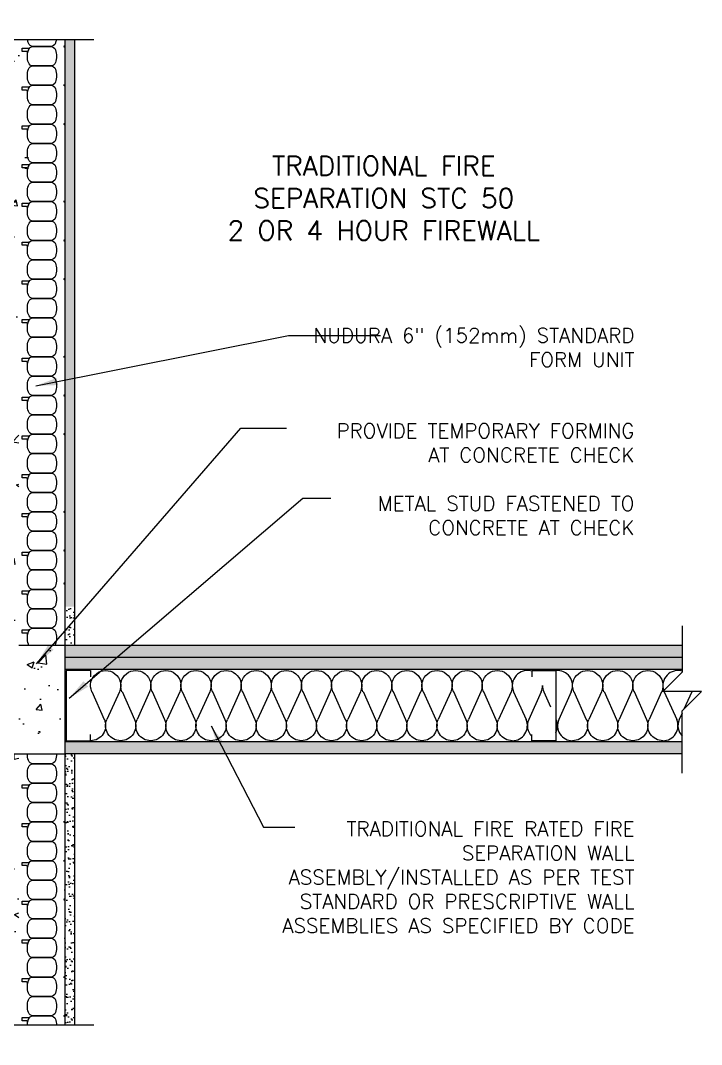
# Model space of a CAD drawing. Header units: inches. Extents: x 10.7 to 68.7, y 251 to 330.5.
# Drawn here: x 33.6 to 68.7, y 277.6 to 330.5 of the extents above; entities that cross this region are included whole.
import ezdxf

# ---------------------------------------------------------------- set-up
doc = ezdxf.new("R2010")
doc.units = ezdxf.units.IN
doc.header["$LTSCALE"] = 0.5
doc.header["$MEASUREMENT"] = 0
for name, color, linetype in [('HATCH', 12, 'Continuous'), ('line25', 2, 'Continuous'), ('LINE50', 5, 'Continuous'), ('LINE9', 9, 'Continuous'), ('TEXT', 4, 'Continuous')]:
    doc.layers.add(name, color=color, linetype=linetype)
doc.styles.add('DIM', font='romans.shx', dxfattribs={"width": 0.7})
doc.styles.get("Standard").update_dxf_attribs({"font": 'romans.shx'})
doc.dimstyles.new('ext_12', dxfattribs={"dimscale": 12, "dimtxt": 0.075, "dimasz": 0.09375, "dimexe": 0.09375, "dimexo": 0.0625, "dimgap": 0.0625, "dimtad": 1, "dimdec": 1, "dimzin": 2, "dimdsep": 46, "dimlunit": 4, "dimtxsty": 'DIM', "dimcen": 0.09, "dimdle": 0.09375, "dimclrt": 4, "dimadec": 0, "dimazin": 0, "dimtfac": 1, "dimtdec": 1, "dimtmove": 2, "dimatfit": 3, "dimfxl": 0, "dimfrac": 2, "dimtolj": 1, "dimtzin": 0, "dimarcsym": 0})
pattern_1 = [(37.5, (-87.21233, 50.8978), (-0.01574834, 0.48170594), [0, -0.38, 0, -0.425, 0, -0.40625]), (7.5, (-87.21233, 50.8978), (0.4424442, 0.7055365), [0, -0.205, 0, -0.3425, 0, -0.13125]), (327.5, (-87.51983, 50.8978), (0.77853547, 0.00141476), [0, -0.125, 0, -0.45, 0, -0.5875]), (317.5, (-87.5198, 50.8978), (0.7515317, 0.2194189), [0, -0.0625, 0, -0.295, 0, -0.3375])]

# ---------------------------------------------------------------- blocks, each defined once
blk = doc.blocks.new('Batt2x10')
for p, q in [((6.63, 3.9), (2.87, 2.21)), ((6.64, 0.18), (2.86, 1.86))]:
    blk.add_line(p, q)
for centre, start, end in [((2.04, 4.07), 180, 294.0694), ((7.46, 2.04), 245.9664, 114.0694), ((2.04, 0), 65.9664, 180)]:
    blk.add_arc(centre, 2.04, start, end)

msp = doc.modelspace()

# ---------------------------------------------------------------- hatches: boundary and pattern name
at = {"layer": 'HATCH'}
h = msp.add_hatch(dxfattribs=at)
h.set_pattern_fill('AR-CONC', color=256, scale=0.5, style=0)
h.set_pattern_definition([(50, (-87.101, 35.4204), (3.5863, -0.31376), [0.375, -4.125]), (355, (-87.101, 35.4204), (-0.693757, 3.76096), [0.3, -3.3]), (100.4514, (-86.8022, 35.3943), (2.892547, 3.447198), [0.3187, -3.50571]), (46.1842, (-87.101, 36.4204), (5.336205, -0.827595), [0.5625, -6.1875]), (96.6356, (-86.6564, 36.3515), (4.67331, 4.87059), [0.47805, -5.258565]), (351.1842, (-87.101, 36.4204), (4.67331, 4.87059), [0.45, -4.95]), (21, (-86.601, 36.1704), (2.984535, -2.013094), [0.375, -4.125]), (326, (-86.601, 36.1704), (1.216577, 3.62575), [0.3, -3.3]), (71.4514, (-86.3524, 36.0027), (4.201113, 1.612652), [0.3187, -3.50571]), (37.5, (-87.1011, 35.4204), (0.0607993, 1.6644693), [0, -3.26, 0, -3.35, 0, -3.3125]), (7.5, (-87.1011, 35.4204), (1.315348, 1.972059), [0, -1.91, 0, -3.185, 0, -1.2625]), (327.5, (-88.2161, 35.4204), (2.669112, -0.1127744), [0, -1.25, 0, -3.9, 0, -5.175]), (317.5, (-88.716, 35.4204), (2.91593, 0.500525), [0, -1.625, 0, -2.59, 0, -3.675])])
h.paths.add_polyline_path([(27.003, 298.225), (24.628, 298.225), (24.628, 292.631), (27.253, 292.631), (27.253, 292.334), (27.003, 292.396), (27.003, 278.634), (29.253, 278.634), (30.253, 277.634), (30.253, 279.634), (31.253, 278.634), (33.503, 278.634), (33.503, 292.396), (33.253, 292.334), (33.253, 292.631), (35.878, 292.631), (35.878, 298.225), (33.503, 298.225), (33.503, 329.46), (31.253, 329.46), (30.253, 330.46), (30.253, 328.46), (29.253, 329.46), (27.003, 329.46)])
h = msp.add_hatch(dxfattribs=at)
h.set_pattern_fill('AR-SAND', color=256, scale=0.25, style=0)
h.set_pattern_definition(pattern_1)
h.paths.add_polyline_path([(36.378, 329.46), (35.878, 329.46), (35.878, 300.225), (36.378, 300.225)])
h = msp.add_hatch(dxfattribs=at)
h.set_pattern_fill('AR-SAND', color=256, scale=0.25, style=0)
h.set_pattern_definition([(142.5, (60.50512, 0), (0.01574834, 0.48170594), [0, -0.38, 0, -0.425, 0, -0.40625]), (172.5, (60.5051, 0), (-0.4424442, 0.7055365), [0, -0.205, 0, -0.3425, 0, -0.13125]), (212.5, (60.81262, 0), (-0.77853547, 0.00141476), [0, -0.125, 0, -0.45, 0, -0.5875]), (222.5, (60.8126, 0), (-0.7515317, 0.2194189), [0, -0.0625, 0, -0.295, 0, -0.3375])])
h.paths.add_polyline_path([(36.378, 298.225), (35.878, 298.225), (35.878, 300.225), (36.378, 300.225)])
h = msp.add_hatch(dxfattribs=at)
h.set_pattern_fill('AR-SAND', color=256, scale=0.25, style=0)
h.set_pattern_definition([(37.5, (-118.03376, 33.52513), (-0.01574834, 0.48170594), [0, -0.38, 0, -0.425, 0, -0.40625]), (7.5, (-118.03376, 33.52513), (0.4424442, 0.7055365), [0, -0.205, 0, -0.3425, 0, -0.13125]), (327.5, (-118.34126, 33.52513), (0.77853547, 0.00141476), [0, -0.125, 0, -0.45, 0, -0.5875]), (317.5, (-118.34126, 33.52513), (0.7515317, 0.2194189), [0, -0.0625, 0, -0.295, 0, -0.3375])])
h.paths.add_polyline_path([(67.708, 298.225), (35.878, 298.225), (35.878, 297.6), (67.708, 297.6)])
h = msp.add_hatch(dxfattribs=at)
h.set_pattern_fill('AR-SAND', color=256, scale=0.25, style=0)
h.set_pattern_definition([(37.5, (-118.03376, 32.90013), (-0.01574834, 0.48170594), [0, -0.38, 0, -0.425, 0, -0.40625]), (7.5, (-118.03376, 32.90013), (0.4424442, 0.7055365), [0, -0.205, 0, -0.3425, 0, -0.13125]), (327.5, (-118.34126, 32.90013), (0.77853547, 0.00141476), [0, -0.125, 0, -0.45, 0, -0.5875]), (317.5, (-118.34126, 32.90013), (0.7515317, 0.2194189), [0, -0.0625, 0, -0.295, 0, -0.3375])])
h.paths.add_polyline_path([(67.708, 297.6), (35.878, 297.6), (35.878, 296.975), (67.708, 296.975)])
h = msp.add_hatch(dxfattribs=at)
h.set_pattern_fill('AR-SAND', color=256, scale=0.25, style=0)
h.set_pattern_definition([(37.5, (-118.03376, 28.55603), (-0.01574834, 0.48170594), [0, -0.38, 0, -0.425, 0, -0.40625]), (7.5, (-118.03376, 28.55603), (0.4424442, 0.7055365), [0, -0.205, 0, -0.3425, 0, -0.13125]), (327.5, (-118.34126, 28.55603), (0.77853547, 0.00141476), [0, -0.125, 0, -0.45, 0, -0.5875]), (317.5, (-118.34126, 28.55603), (0.7515317, 0.2194189), [0, -0.0625, 0, -0.295, 0, -0.3375])])
h.paths.add_polyline_path([(67.708, 293.256), (35.878, 293.256), (35.878, 292.631), (67.708, 292.631)])
h = msp.add_hatch(dxfattribs=at)
h.set_pattern_fill('AR-SAND', color=256, scale=0.25, style=0)
h.set_pattern_definition(pattern_1)
h.paths.add_polyline_path([(36.378, 292.631), (35.878, 292.631), (35.878, 278.634), (36.378, 278.634)])

# ---------------------------------------------------------------- linework, layer by layer
for start, end in [(203.458, 204.0336), (335.9306, 336.542)]:
    msp.add_arc((67.496, 296.151), 0.777, start, end)
at = {"layer": 'HATCH', "color": 12}
for p, q in [((59.018, 295.835), (59.66, 294.396)), ((60.437, 295.834), (59.795, 294.396)), ((60.572, 295.835), (60.922, 295.05)), ((61.991, 295.834), (61.348, 294.396)), ((66.786, 295.835), (67.428, 294.396)), ((68.205, 295.834), (67.804, 294.938)), ((61.2, 294.425), (61.213, 294.396)), ((67.708, 294.723), (67.563, 294.396))]:
    msp.add_line(p, q, dxfattribs=at)
at = {"layer": 'HATCH', "color": 192}
for points in [[(37.2, 296.928), (35.95, 296.928), (35.95, 293.303), (37.2, 293.303)], [(37.2, 296.928), (37.2, 296.601)], [(59.95, 296.928), (61.2, 296.928), (61.2, 293.303), (59.95, 293.303)], [(59.95, 296.928), (59.95, 296.601)], [(37.2, 293.303), (37.2, 293.63)], [(59.95, 293.303), (59.95, 293.63)]]:
    msp.add_lwpolyline(points, dxfattribs=at)
at = {"layer": 'HATCH', "color": 12}
for centre, start, end in [((59.728, 296.151), 73.3416, 204.0336), ((61.281, 296.151), 335.9306, 95.9776), ((67.496, 296.151), 74.093, 199.2138), ((59.728, 296.151), 335.9306, 0), ((61.281, 296.151), 180, 204.0336), ((58.95, 294.08), 270, 24.0336), ((60.504, 294.08), 155.9306, 224.5497), ((60.504, 294.08), 333.7087, 24.0336), ((62.058, 294.08), 155.9306, 270), ((66.718, 294.08), 270, 24.0336), ((68.272, 294.08), 155.9306, 223.5119)]:
    msp.add_arc(centre, 0.777, start, end, dxfattribs=at)
at = {"layer": 'line25'}
for q in [(33.503, 298.225), (35.878, 292.631)]:
    msp.add_line((35.878, 298.225), q, dxfattribs=at)
msp.add_lwpolyline([(33.503, 292.396), (33.253, 292.334), (33.253, 292.631), (35.878, 292.631)], dxfattribs=at)
at = {"layer": 'LINE50'}
for p, q in [((35.878, 329.46), (35.878, 298.225)), ((35.878, 292.631), (35.878, 278.634))]:
    msp.add_line(p, q, dxfattribs=at)
at = {"layer": 'LINE9'}
for p, q in [((37.378, 329.46), (31.253, 329.46)), ((36.378, 329.46), (36.378, 298.225)), ((33.812, 323.398), (33.995, 323.398)), ((33.812, 322.833), (33.995, 322.833)), ((67.708, 299.225), (67.708, 296.842)), ((67.708, 298.225), (35.878, 298.225)), ((67.708, 297.6), (35.878, 297.6)), ((67.708, 297.6), (35.878, 297.6)), ((67.708, 296.975), (35.878, 296.975)), ((66.708, 295.842), (67.708, 296.842)), ((68.708, 295.842), (66.708, 295.842)), ((67.708, 294.842), (68.708, 295.842)), ((67.708, 291.631), (67.708, 294.842)), ((67.708, 293.256), (35.878, 293.256)), ((67.708, 292.631), (35.878, 292.631)), ((36.378, 292.631), (36.378, 278.634)), ((37.378, 278.634), (31.253, 278.634))]:
    msp.add_line(p, q, dxfattribs=at)
for points in [[(33.992, 328.288, -0.157671), (33.992, 328.942, -0.325305), (34.229, 329.115), (35.151, 329.115, -0.325305), (35.388, 328.942, -0.157671), (35.388, 328.288, -0.325305), (35.151, 328.115), (34.229, 328.115, -0.325305)], [(33.992, 328.942, 0.037267), (33.954, 328.789, 0.463036), (33.893, 328.861), (33.671, 328.861), (33.671, 329.032), (34.017, 329.032, 0.189002), (34.06, 329.049, 0.128407)], [(33.992, 327.288, -0.157671), (33.992, 327.942, -0.325305), (34.229, 328.115), (35.151, 328.115, -0.325305), (35.388, 327.942, -0.157671), (35.388, 327.288, -0.325305), (35.151, 327.115), (34.229, 327.115, -0.325305)], [(33.992, 326.942, 0.037267), (33.954, 326.789, 0.463036), (33.893, 326.861), (33.671, 326.861), (33.671, 327.032), (34.017, 327.032, 0.189002), (34.06, 327.049, 0.128407)], [(33.992, 326.288, -0.157671), (33.992, 326.942, -0.325305), (34.229, 327.115), (35.151, 327.115, -0.325305), (35.388, 326.942, -0.157671), (35.388, 326.288, -0.325305), (35.151, 326.115), (34.229, 326.115, -0.325305)], [(33.992, 325.288, -0.157671), (33.992, 325.942, -0.325305), (34.229, 326.115), (35.151, 326.115, -0.325305), (35.388, 325.942, -0.157671), (35.388, 325.288, -0.325305), (35.151, 325.115), (34.229, 325.115, -0.325305)], [(33.992, 324.942, 0.037267), (33.954, 324.789, 0.463036), (33.893, 324.861), (33.671, 324.861), (33.671, 325.032), (34.017, 325.032, 0.189002), (34.06, 325.049, 0.128407)], [(33.992, 324.288, -0.157671), (33.992, 324.942, -0.325305), (34.229, 325.115), (35.151, 325.115, -0.325305), (35.388, 324.942, -0.157671), (35.388, 324.288, -0.325305), (35.151, 324.115), (34.229, 324.115, -0.325305)], [(33.992, 323.288, -0.157671), (33.992, 323.942, -0.325305), (34.229, 324.115), (35.151, 324.115, -0.325305), (35.388, 323.942, -0.157671), (35.388, 323.288, -0.325305), (35.151, 323.115), (34.229, 323.115, -0.325305)], [(33.992, 322.942, 0.037267), (33.954, 322.789, 0.463036), (33.893, 322.861), (33.671, 322.861), (33.671, 323.032), (34.017, 323.032, 0.189002), (34.06, 323.049, 0.128407)], [(33.992, 322.288, -0.157671), (33.992, 322.942, -0.325305), (34.229, 323.115), (35.151, 323.115, -0.325305), (35.388, 322.942, -0.157671), (35.388, 322.288, -0.325305), (35.151, 322.115), (34.229, 322.115, -0.325305)], [(33.992, 321.288, -0.157671), (33.992, 321.942, -0.325305), (34.229, 322.115), (35.151, 322.115, -0.325305), (35.388, 321.942, -0.157671), (35.388, 321.288, -0.325305), (35.151, 321.115), (34.229, 321.115, -0.325305)], [(33.992, 320.942, 0.037267), (33.954, 320.789, 0.463036), (33.893, 320.861), (33.671, 320.861), (33.671, 321.032), (34.017, 321.032, 0.189002), (34.06, 321.049, 0.128407)], [(33.992, 320.288, -0.157671), (33.992, 320.942, -0.325305), (34.229, 321.115), (35.151, 321.115, -0.325305), (35.388, 320.942, -0.157671), (35.388, 320.288, -0.325305), (35.151, 320.115), (34.229, 320.115, -0.325305)], [(33.992, 319.288, -0.157671), (33.992, 319.942, -0.325305), (34.229, 320.115), (35.151, 320.115, -0.325305), (35.388, 319.942, -0.157671), (35.388, 319.288, -0.325305), (35.151, 319.115), (34.229, 319.115, -0.325305)], [(33.992, 318.288, -0.157671), (33.992, 318.942, -0.325305), (34.229, 319.115), (35.151, 319.115, -0.325305), (35.388, 318.942, -0.157671), (35.388, 318.288, -0.325305), (35.151, 318.115), (34.229, 318.115, -0.325305)], [(33.992, 318.942, 0.037267), (33.954, 318.789, 0.463036), (33.893, 318.861), (33.671, 318.861), (33.671, 319.032), (34.017, 319.032, 0.189002), (34.06, 319.049, 0.128407)], [(33.992, 317.288, -0.157671), (33.992, 317.942, -0.325305), (34.229, 318.115), (35.151, 318.115, -0.325305), (35.388, 317.942, -0.157671), (35.388, 317.288, -0.325305), (35.151, 317.115), (34.229, 317.115, -0.325305)], [(33.992, 316.942, 0.037267), (33.954, 316.789, 0.463036), (33.893, 316.861), (33.671, 316.861), (33.671, 317.032), (34.017, 317.032, 0.189002), (34.06, 317.049, 0.128407)], [(33.992, 316.288, -0.157671), (33.992, 316.942, -0.325305), (34.229, 317.115), (35.151, 317.115, -0.325305), (35.388, 316.942, -0.157671), (35.388, 316.288, -0.325305), (35.151, 316.115), (34.229, 316.115, -0.325305)], [(33.992, 315.288, -0.157671), (33.992, 315.942, -0.325305), (34.229, 316.115), (35.151, 316.115, -0.325305), (35.388, 315.942, -0.157671), (35.388, 315.288, -0.325305), (35.151, 315.115), (34.229, 315.115, -0.325305)], [(33.992, 314.942, 0.037267), (33.954, 314.789, 0.463036), (33.893, 314.861), (33.671, 314.861), (33.671, 315.032), (34.017, 315.032, 0.189002), (34.06, 315.049, 0.128407)], [(33.992, 314.288, -0.157671), (33.992, 314.942, -0.325305), (34.229, 315.115), (35.151, 315.115, -0.325305), (35.388, 314.942, -0.157671), (35.388, 314.288, -0.325305), (35.151, 314.115), (34.229, 314.115, -0.325305)], [(33.992, 313.288, -0.157671), (33.992, 313.942, -0.325305), (34.229, 314.115), (35.151, 314.115, -0.325305), (35.388, 313.942, -0.157671), (35.388, 313.288, -0.325305), (35.151, 313.115), (34.229, 313.115, -0.325305)], [(33.992, 312.942, 0.037267), (33.954, 312.789, 0.463036), (33.893, 312.861), (33.671, 312.861), (33.671, 313.032), (34.017, 313.032, 0.189002), (34.06, 313.049, 0.128407)], [(33.992, 312.288, -0.157671), (33.992, 312.942, -0.325305), (34.229, 313.115), (35.151, 313.115, -0.325305), (35.388, 312.942, -0.157671), (35.388, 312.288, -0.325305), (35.151, 312.115), (34.229, 312.115, -0.325305)], [(33.992, 311.288, -0.157671), (33.992, 311.942, -0.325305), (34.229, 312.115), (35.151, 312.115, -0.325305), (35.388, 311.942, -0.157671), (35.388, 311.288, -0.325305), (35.151, 311.115), (34.229, 311.115, -0.325305)], [(33.992, 310.942, 0.037267), (33.954, 310.789, 0.463036), (33.893, 310.861), (33.671, 310.861), (33.671, 311.032), (34.017, 311.032, 0.189002), (34.06, 311.049, 0.128407)], [(33.992, 310.288, -0.157671), (33.992, 310.942, -0.325305), (34.229, 311.115), (35.151, 311.115, -0.325305), (35.388, 310.942, -0.157671), (35.388, 310.288, -0.325305), (35.151, 310.115), (34.229, 310.115, -0.325305)], [(33.992, 309.288, -0.157671), (33.992, 309.942, -0.325305), (34.229, 310.115), (35.151, 310.115, -0.325305), (35.388, 309.942, -0.157671), (35.388, 309.288, -0.325305), (35.151, 309.115), (34.229, 309.115, -0.325305)], [(33.992, 308.942, 0.037267), (33.954, 308.789, 0.463036), (33.893, 308.861), (33.671, 308.861), (33.671, 309.032), (34.017, 309.032, 0.189002), (34.06, 309.049, 0.128407)], [(33.992, 308.288, -0.157671), (33.992, 308.942, -0.325305), (34.229, 309.115), (35.151, 309.115, -0.325305), (35.388, 308.942, -0.157671), (35.388, 308.288, -0.325305), (35.151, 308.115), (34.229, 308.115, -0.325305)], [(33.992, 307.288, -0.157671), (33.992, 307.942, -0.325305), (34.229, 308.115), (35.151, 308.115, -0.325305), (35.388, 307.942, -0.157671), (35.388, 307.288, -0.325305), (35.151, 307.115), (34.229, 307.115, -0.325305)], [(33.992, 306.942, 0.037267), (33.954, 306.789, 0.463036), (33.893, 306.861), (33.671, 306.861), (33.671, 307.032), (34.017, 307.032, 0.189002), (34.06, 307.049, 0.128407)], [(33.992, 306.288, -0.157671), (33.992, 306.942, -0.325305), (34.229, 307.115), (35.151, 307.115, -0.325305), (35.388, 306.942, -0.157671), (35.388, 306.288, -0.325305), (35.151, 306.115), (34.229, 306.115, -0.325305)], [(33.992, 305.288, -0.157671), (33.992, 305.942, -0.325305), (34.229, 306.115), (35.151, 306.115, -0.325305), (35.388, 305.942, -0.157671), (35.388, 305.288, -0.325305), (35.151, 305.115), (34.229, 305.115, -0.325305)], [(33.992, 304.942, 0.037267), (33.954, 304.789, 0.463036), (33.893, 304.861), (33.671, 304.861), (33.671, 305.032), (34.017, 305.032, 0.189002), (34.06, 305.049, 0.128407)], [(33.992, 304.288, -0.157671), (33.992, 304.942, -0.325305), (34.229, 305.115), (35.151, 305.115, -0.325305), (35.388, 304.942, -0.157671), (35.388, 304.288, -0.325305), (35.151, 304.115), (34.229, 304.115, -0.325305)], [(33.992, 303.288, -0.157671), (33.992, 303.942, -0.325305), (34.229, 304.115), (35.151, 304.115, -0.325305), (35.388, 303.942, -0.157671), (35.388, 303.288, -0.325305), (35.151, 303.115), (34.229, 303.115, -0.325305)], [(33.992, 302.942, 0.037267), (33.954, 302.789, 0.463036), (33.893, 302.861), (33.671, 302.861), (33.671, 303.032), (34.017, 303.032, 0.189002), (34.06, 303.049, 0.128407)], [(33.992, 302.288, -0.157671), (33.992, 302.942, -0.325305), (34.229, 303.115), (35.151, 303.115, -0.325305), (35.388, 302.942, -0.157671), (35.388, 302.288, -0.325305), (35.151, 302.115), (34.229, 302.115, -0.325305)], [(33.992, 301.288, -0.157671), (33.992, 301.942, -0.325305), (34.229, 302.115), (35.151, 302.115, -0.325305), (35.388, 301.942, -0.157671), (35.388, 301.288, -0.325305), (35.151, 301.115), (34.229, 301.115, -0.325305)], [(33.992, 300.288, -0.157671), (33.992, 300.942, -0.325305), (34.229, 301.115), (35.151, 301.115, -0.325305), (35.388, 300.942, -0.157671), (35.388, 300.288, -0.325305), (35.151, 300.115), (34.229, 300.115, -0.325305)], [(33.992, 300.942, 0.037267), (33.954, 300.789, 0.463036), (33.893, 300.861), (33.671, 300.861), (33.671, 301.032), (34.017, 301.032, 0.189002), (34.06, 301.049, 0.128407)], [(33.992, 299.288, -0.157671), (33.992, 299.942, -0.325305), (34.229, 300.115), (35.151, 300.115, -0.325305), (35.388, 299.942, -0.157671), (35.388, 299.288, -0.325305), (35.151, 299.115), (34.229, 299.115, -0.325305)], [(33.992, 298.942, 0.037267), (33.954, 298.789, 0.463036), (33.893, 298.861), (33.671, 298.861), (33.671, 299.032), (34.017, 299.032, 0.189002), (34.06, 299.049, 0.128407)], [(33.992, 291.288, -0.157671), (33.992, 291.942, -0.325305), (34.229, 292.115), (35.151, 292.115, -0.325305), (35.388, 291.942, -0.157671), (35.388, 291.288, -0.325305), (35.151, 291.115), (34.229, 291.115, -0.325305)], [(33.992, 290.288, -0.157671), (33.992, 290.942, -0.325305), (34.229, 291.115), (35.151, 291.115, -0.325305), (35.388, 290.942, -0.157671), (35.388, 290.288, -0.325305), (35.151, 290.115), (34.229, 290.115, -0.325305)], [(33.992, 290.942, 0.037267), (33.954, 290.789, 0.463036), (33.893, 290.861), (33.671, 290.861), (33.671, 291.032), (34.017, 291.032, 0.189002), (34.06, 291.049, 0.128407)], [(33.992, 289.288, -0.157671), (33.992, 289.942, -0.325305), (34.229, 290.115), (35.151, 290.115, -0.325305), (35.388, 289.942, -0.157671), (35.388, 289.288, -0.325305), (35.151, 289.115), (34.229, 289.115, -0.325305)], [(33.992, 288.942, 0.037267), (33.954, 288.789, 0.463036), (33.893, 288.861), (33.671, 288.861), (33.671, 289.032), (34.017, 289.032, 0.189002), (34.06, 289.049, 0.128407)], [(33.992, 288.288, -0.157671), (33.992, 288.942, -0.325305), (34.229, 289.115), (35.151, 289.115, -0.325305), (35.388, 288.942, -0.157671), (35.388, 288.288, -0.325305), (35.151, 288.115), (34.229, 288.115, -0.325305)], [(33.992, 287.288, -0.157671), (33.992, 287.942, -0.325305), (34.229, 288.115), (35.151, 288.115, -0.325305), (35.388, 287.942, -0.157671), (35.388, 287.288, -0.325305), (35.151, 287.115), (34.229, 287.115, -0.325305)], [(33.992, 286.942, 0.037267), (33.954, 286.789, 0.463036), (33.893, 286.861), (33.671, 286.861), (33.671, 287.032), (34.017, 287.032, 0.189002), (34.06, 287.049, 0.128407)], [(33.992, 286.288, -0.157671), (33.992, 286.942, -0.325305), (34.229, 287.115), (35.151, 287.115, -0.325305), (35.388, 286.942, -0.157671), (35.388, 286.288, -0.325305), (35.151, 286.115), (34.229, 286.115, -0.325305)], [(33.992, 285.288, -0.157671), (33.992, 285.942, -0.325305), (34.229, 286.115), (35.151, 286.115, -0.325305), (35.388, 285.942, -0.157671), (35.388, 285.288, -0.325305), (35.151, 285.115), (34.229, 285.115, -0.325305)], [(33.992, 284.942, 0.037267), (33.954, 284.789, 0.463036), (33.893, 284.861), (33.671, 284.861), (33.671, 285.032), (34.017, 285.032, 0.189002), (34.06, 285.049, 0.128407)], [(33.992, 284.288, -0.157671), (33.992, 284.942, -0.325305), (34.229, 285.115), (35.151, 285.115, -0.325305), (35.388, 284.942, -0.157671), (35.388, 284.288, -0.325305), (35.151, 284.115), (34.229, 284.115, -0.325305)], [(33.992, 283.288, -0.157671), (33.992, 283.942, -0.325305), (34.229, 284.115), (35.151, 284.115, -0.325305), (35.388, 283.942, -0.157671), (35.388, 283.288, -0.325305), (35.151, 283.115), (34.229, 283.115, -0.325305)], [(33.992, 282.942, 0.037267), (33.954, 282.789, 0.463036), (33.893, 282.861), (33.671, 282.861), (33.671, 283.032), (34.017, 283.032, 0.189002), (34.06, 283.049, 0.128407)], [(33.992, 282.288, -0.157671), (33.992, 282.942, -0.325305), (34.229, 283.115), (35.151, 283.115, -0.325305), (35.388, 282.942, -0.157671), (35.388, 282.288, -0.325305), (35.151, 282.115), (34.229, 282.115, -0.325305)], [(33.992, 281.288, -0.157671), (33.992, 281.942, -0.325305), (34.229, 282.115), (35.151, 282.115, -0.325305), (35.388, 281.942, -0.157671), (35.388, 281.288, -0.325305), (35.151, 281.115), (34.229, 281.115, -0.325305)], [(33.992, 280.942, 0.037267), (33.954, 280.789, 0.463036), (33.893, 280.861), (33.671, 280.861), (33.671, 281.032), (34.017, 281.032, 0.189002), (34.06, 281.049, 0.128407)], [(33.992, 280.288, -0.157671), (33.992, 280.942, -0.325305), (34.229, 281.115), (35.151, 281.115, -0.325305), (35.388, 280.942, -0.157671), (35.388, 280.288, -0.325305), (35.151, 280.115), (34.229, 280.115, -0.325305)], [(33.992, 279.288, -0.157671), (33.992, 279.942, -0.325305), (34.229, 280.115), (35.151, 280.115, -0.325305), (35.388, 279.942, -0.157671), (35.388, 279.288, -0.325305), (35.151, 279.115), (34.229, 279.115, -0.325305)], [(33.992, 278.942, 0.037267), (33.954, 278.789, 0.463036), (33.893, 278.861), (33.671, 278.861), (33.671, 279.032), (34.017, 279.032, 0.189002), (34.06, 279.049, 0.128407)]]:
    msp.add_lwpolyline(points, format="xyb", close=True, dxfattribs=at)
for points in [[(33.992, 329.288, -0.041532), (33.951, 329.46, -0.325305)], [(35.429, 329.46, -0.041532), (35.388, 329.288, -0.325305), (35.151, 329.115), (34.229, 329.115, -0.325305), (33.992, 329.288, -0.157671)], [(33.992, 298.288, -0.157671), (33.992, 298.942, -0.325305), (34.229, 299.115), (35.151, 299.115, -0.325305), (35.388, 298.942, -0.157671), (35.388, 298.288, -0.071068), (35.357, 298.225)], [(34.023, 298.225, -0.071068), (33.992, 298.288, -0.157671)], [(33.992, 292.288, -0.08201), (33.94, 292.631, -0.325305)], [(35.44, 292.631, -0.08201), (35.388, 292.288, -0.325305), (35.151, 292.115), (34.229, 292.115, -0.325305), (33.992, 292.288, -0.157671)], [(33.94, 278.634, -0.073921), (33.992, 278.942, -0.325305), (34.229, 279.115), (35.151, 279.115, -0.325305), (35.388, 278.942, -0.073921), (35.44, 278.634, -0.325305)]]:
    msp.add_lwpolyline(points, format="xyb", dxfattribs=at)
for points in [[(35.878, 329.147), (35.813, 329.115), (35.878, 329.084)], [(35.878, 327.147), (35.813, 327.115), (35.878, 327.084)], [(35.878, 325.147), (35.813, 325.115), (35.878, 325.084)], [(35.878, 321.147), (35.813, 321.115), (35.878, 321.084)], [(35.878, 319.147), (35.813, 319.115), (35.878, 319.084)], [(35.878, 317.147), (35.813, 317.115), (35.878, 317.084)], [(35.878, 313.147), (35.813, 313.115), (35.878, 313.084)], [(35.878, 311.147), (35.813, 311.115), (35.878, 311.084)], [(35.878, 309.147), (35.813, 309.115), (35.878, 309.084)], [(35.878, 305.147), (35.813, 305.115), (35.878, 305.084)], [(35.878, 303.147), (35.813, 303.115), (35.878, 303.084)], [(35.878, 301.446), (35.813, 301.415), (35.878, 301.383)], [(35.878, 289.147), (35.813, 289.115), (35.878, 289.084)], [(35.878, 287.147), (35.813, 287.115), (35.878, 287.084)], [(35.878, 285.147), (35.813, 285.115), (35.878, 285.084)], [(35.878, 281.147), (35.813, 281.115), (35.878, 281.084)], [(35.878, 279.147), (35.813, 279.115), (35.878, 279.084)]]:
    msp.add_lwpolyline(points, close=True, dxfattribs=at)

# ---------------------------------------------------------------- block references
at = {"layer": 'HATCH', "color": 12, "xscale": -0.3815789277582127, "yscale": 0.3815789277582127, "zscale": 0.3815789277582221, "rotation": 270}
for p in [(37.2, 293.303), (38.754, 293.303), (40.308, 293.303), (41.861, 293.303), (43.415, 293.303), (44.968, 293.303), (46.522, 293.303), (48.075, 293.303), (49.629, 293.303), (51.183, 293.303), (52.736, 293.303), (54.29, 293.303), (55.843, 293.303), (57.397, 293.303), (62.058, 293.303), (63.611, 293.303), (65.165, 293.303)]:
    msp.add_blockref('Batt2x10', p, dxfattribs=at)

# ---------------------------------------------------------------- texts
at = {"layer": 'TEXT'}
for s, insert, char_height, width, attachment_point in [('\\A1;TRADITIONAL FIRE SEPARATION STC 50 \\P2 OR 4 HOUR FIREWALL ', (52.322, 321.294), 1, 19.6286, 5), ('\\A1;NUDURA 6" (152mm) STANDARD FORM UNIT\\P\\P\\P\\P\\P\\P\\P\\P\\P\\P\\P\\P ', (65.25, 306.088), 0.75, 18.09498, 6), ('\\A1;PROVIDE TEMPORARY FORMING AT CONCRETE CHECK\\P\\PMETAL STUD FASTENED TO CONCRETE AT CHECK\\P\\P\\P\\P\\P\\P\\P\\P\\P\\P\\P\\P\\P\\P\\P\\P\\P\\P\\P ', (65.25, 294.917), 0.75, 18.09498, 6), ('\\A1;TRADITIONAL FIRE RATED FIRE SEPARATION WALL ASSEMBLY/INSTALLED AS PER TEST STANDARD OR PRESCRIPTIVE WALL ASSEMBLIES AS SPECIFIED BY CODE\\P\\P\\P\\P\\P\\P\\P\\P\\P\\P\\P\\P\\P\\P\\P\\P\\P\\P ', (65.25, 275.012), 0.75, 21.19353, 6)]:
    msp.add_mtext(s, dxfattribs=dict(at, insert=insert, char_height=char_height, width=width, attachment_point=attachment_point))

# ---------------------------------------------------------------- leaders
for points, override in [([(34.378, 311.615), (47.405, 314.202), (52.15, 314.202)], {"dimtad": 0}), ([(34.414, 297.267), (44.956, 309.43), (47.314, 309.43)], {"dimgap": 0.0625, "dimtad": 0}), ([(36.103, 295.503), (48.14, 305.812), (49.596, 305.812)], {"dimgap": 0.0625, "dimtad": 0}), ([(43.415, 294.08), (46.128, 288.853), (47.731, 288.853)], {"dimgap": 0.0625, "dimtad": 0})]:
    msp.add_leader(points, dimstyle='ext_12', override=override, dxfattribs=at)

doc.saveas('drawing.dxf')
